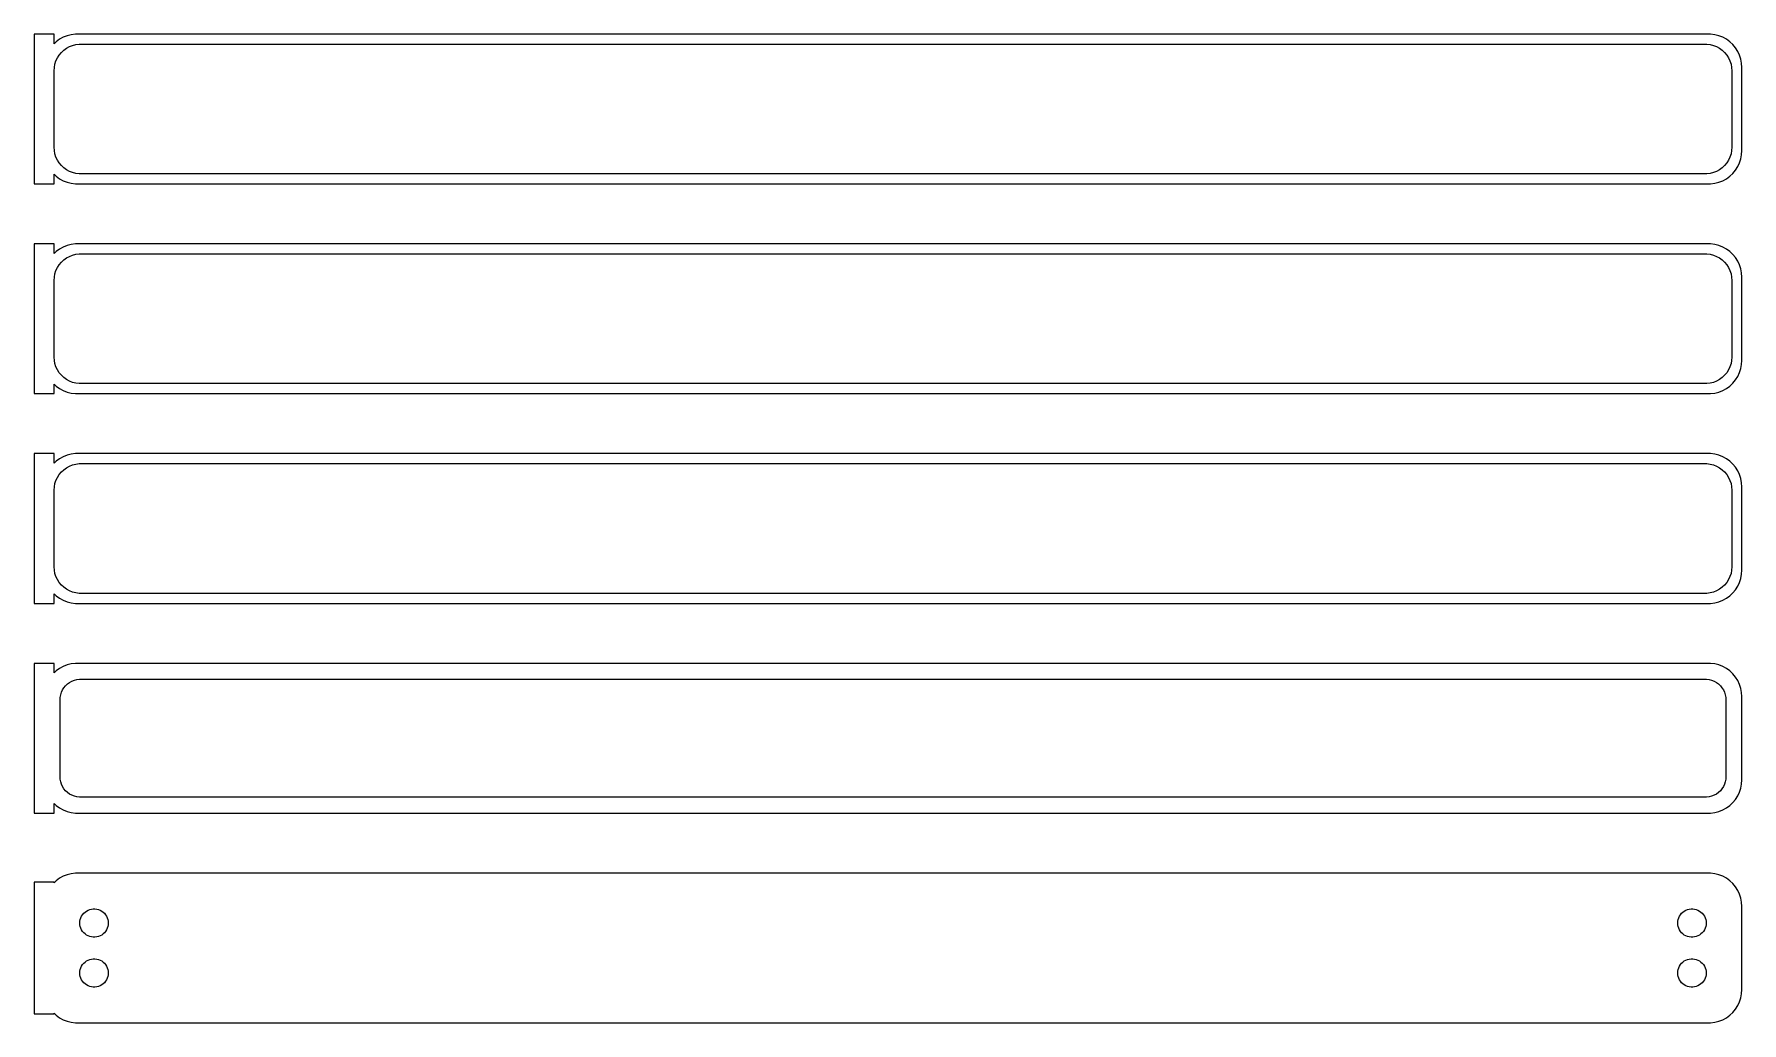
# Model space of a CAD drawing. Header units: metres. Extents: x -129 to 128, y 146 to 295.
import ezdxf

# ---------------------------------------------------------------- set-up
doc = ezdxf.new("R2010")
doc.units = ezdxf.units.M

msp = doc.modelspace()

# ---------------------------------------------------------------- linework, layer by layer
for p, q in [((-126, 294.74), (-129, 294.74)), ((-129, 294.74), (-129, 272.26)), ((-126, 293.309), (-126, 294.74)), ((-125.687, 293.603), (-126, 293.309)), ((-125.179, 293.972), (-125.687, 293.603)), ((-124.629, 294.274), (-125.179, 293.972)), ((-124.045, 294.505), (-124.629, 294.274)), ((-124.55, 292.332), (-124.143, 292.627)), ((-124.143, 292.627), (-123.703, 292.869)), ((-123.437, 294.661), (-124.045, 294.505)), ((-123.703, 292.869), (-123.236, 293.054)), ((-122.814, 294.74), (-123.437, 294.661)), ((-123.236, 293.054), (-122.75, 293.179)), ((122.814, 294.74), (-122.814, 294.74)), ((-122.75, 293.179), (-122.251, 293.242)), ((-122.251, 293.242), (122.251, 293.242)), ((122.251, 293.242), (122.75, 293.179)), ((122.75, 293.179), (123.236, 293.054)), ((123.437, 294.661), (122.814, 294.74)), ((123.236, 293.054), (123.703, 292.869)), ((124.045, 294.505), (123.437, 294.661)), ((123.703, 292.869), (124.143, 292.627)), ((124.629, 294.274), (124.045, 294.505)), ((124.143, 292.627), (124.55, 292.332)), ((125.179, 293.972), (124.629, 294.274)), ((125.687, 293.603), (125.179, 293.972)), ((126.145, 293.173), (125.687, 293.603)), ((126.545, 292.689), (126.145, 293.173)), ((126.882, 292.159), (126.545, 292.689)), ((-125.968, 289.751), (-125.874, 290.245)), ((-125.874, 290.245), (-125.719, 290.722)), ((-125.719, 290.722), (-125.505, 291.177)), ((-125.505, 291.177), (-125.236, 291.601)), ((-125.236, 291.601), (-124.916, 291.988)), ((-124.916, 291.988), (-124.55, 292.332)), ((124.55, 292.332), (124.916, 291.988)), ((124.916, 291.988), (125.236, 291.601)), ((125.236, 291.601), (125.505, 291.177)), ((125.505, 291.177), (125.719, 290.722)), ((125.719, 290.722), (125.874, 290.245)), ((125.874, 290.245), (125.968, 289.751)), ((127.149, 291.591), (126.882, 292.159)), ((127.343, 290.993), (127.149, 291.591)), ((127.461, 290.377), (127.343, 290.993)), ((127.5, 289.75), (127.461, 290.377)), ((-126, 289.25), (-125.968, 289.751)), ((-126, 277.75), (-126, 289.25)), ((125.968, 289.751), (126, 289.25)), ((126, 289.25), (126, 277.75)), ((127.5, 277.25), (127.5, 289.75)), ((-125.968, 277.249), (-126, 277.75)), ((-125.874, 276.755), (-125.968, 277.249)), ((125.968, 277.249), (125.874, 276.755)), ((126, 277.75), (125.968, 277.249)), ((127.461, 276.623), (127.5, 277.25)), ((-125.719, 276.278), (-125.874, 276.755)), ((-125.505, 275.823), (-125.719, 276.278)), ((-125.236, 275.399), (-125.505, 275.823)), ((-124.916, 275.012), (-125.236, 275.399)), ((-124.55, 274.668), (-124.916, 275.012)), ((-124.143, 274.373), (-124.55, 274.668)), ((124.55, 274.668), (124.143, 274.373)), ((124.916, 275.012), (124.55, 274.668)), ((125.236, 275.399), (124.916, 275.012)), ((125.505, 275.823), (125.236, 275.399)), ((125.719, 276.278), (125.505, 275.823)), ((125.874, 276.755), (125.719, 276.278)), ((126.545, 274.311), (126.882, 274.841)), ((126.882, 274.841), (127.149, 275.409)), ((127.149, 275.409), (127.343, 276.007)), ((127.343, 276.007), (127.461, 276.623)), ((-129, 272.26), (-126, 272.26)), ((-126, 273.691), (-125.687, 273.397)), ((-126, 272.26), (-126, 273.691)), ((-125.687, 273.397), (-125.179, 273.028)), ((-125.179, 273.028), (-124.629, 272.726)), ((-124.629, 272.726), (-124.045, 272.495)), ((-123.703, 274.131), (-124.143, 274.373)), ((-124.045, 272.495), (-123.437, 272.339)), ((-123.236, 273.946), (-123.703, 274.131)), ((-123.437, 272.339), (-122.814, 272.26)), ((-122.75, 273.821), (-123.236, 273.946)), ((-122.814, 272.26), (122.814, 272.26)), ((-122.251, 273.758), (-122.75, 273.821)), ((122.251, 273.758), (-122.251, 273.758)), ((122.75, 273.821), (122.251, 273.758)), ((123.236, 273.946), (122.75, 273.821)), ((122.814, 272.26), (123.437, 272.339)), ((123.703, 274.131), (123.236, 273.946)), ((123.437, 272.339), (124.045, 272.495)), ((124.143, 274.373), (123.703, 274.131)), ((124.045, 272.495), (124.629, 272.726)), ((124.629, 272.726), (125.179, 273.028)), ((125.179, 273.028), (125.687, 273.397)), ((125.687, 273.397), (126.145, 273.827)), ((126.145, 273.827), (126.545, 274.311)), ((-126, 263.24), (-129, 263.24)), ((-129, 263.24), (-129, 240.76)), ((-126, 261.809), (-126, 263.24)), ((-125.687, 262.103), (-126, 261.809)), ((-125.179, 262.472), (-125.687, 262.103)), ((-124.629, 262.774), (-125.179, 262.472)), ((-124.045, 263.005), (-124.629, 262.774)), ((-123.437, 263.161), (-124.045, 263.005)), ((-122.814, 263.24), (-123.437, 263.161)), ((-123.236, 261.554), (-122.75, 261.679)), ((122.814, 263.24), (-122.814, 263.24)), ((-122.75, 261.679), (-122.251, 261.742)), ((-122.251, 261.742), (122.251, 261.742)), ((122.251, 261.742), (122.75, 261.679)), ((122.75, 261.679), (123.236, 261.554)), ((123.437, 263.161), (122.814, 263.24)), ((124.045, 263.005), (123.437, 263.161)), ((124.629, 262.774), (124.045, 263.005)), ((125.179, 262.472), (124.629, 262.774)), ((125.687, 262.103), (125.179, 262.472)), ((126.145, 261.673), (125.687, 262.103)), ((126.545, 261.189), (126.145, 261.673)), ((-125.874, 258.745), (-125.719, 259.222)), ((-125.719, 259.222), (-125.505, 259.677)), ((-125.505, 259.677), (-125.236, 260.101)), ((-125.236, 260.101), (-124.916, 260.488)), ((-124.916, 260.488), (-124.55, 260.832)), ((-124.55, 260.832), (-124.143, 261.127)), ((-124.143, 261.127), (-123.703, 261.369)), ((-123.703, 261.369), (-123.236, 261.554)), ((123.236, 261.554), (123.703, 261.369)), ((123.703, 261.369), (124.143, 261.127)), ((124.143, 261.127), (124.55, 260.832)), ((124.55, 260.832), (124.916, 260.488)), ((124.916, 260.488), (125.236, 260.101)), ((125.236, 260.101), (125.505, 259.677)), ((125.505, 259.677), (125.719, 259.222)), ((125.719, 259.222), (125.874, 258.745)), ((126.882, 260.659), (126.545, 261.189)), ((127.149, 260.091), (126.882, 260.659)), ((127.343, 259.493), (127.149, 260.091)), ((127.461, 258.877), (127.343, 259.493)), ((-126, 257.75), (-125.968, 258.251)), ((-126, 246.25), (-126, 257.75)), ((-125.968, 258.251), (-125.874, 258.745)), ((125.874, 258.745), (125.968, 258.251)), ((125.968, 258.251), (126, 257.75)), ((126, 257.75), (126, 246.25)), ((127.5, 258.25), (127.461, 258.877)), ((127.5, 245.75), (127.5, 258.25)), ((-125.968, 245.749), (-126, 246.25)), ((126, 246.25), (125.968, 245.749)), ((-125.874, 245.255), (-125.968, 245.749)), ((-125.719, 244.778), (-125.874, 245.255)), ((-125.505, 244.323), (-125.719, 244.778)), ((-125.236, 243.899), (-125.505, 244.323)), ((-124.916, 243.512), (-125.236, 243.899)), ((125.236, 243.899), (124.916, 243.512)), ((125.505, 244.323), (125.236, 243.899)), ((125.719, 244.778), (125.505, 244.323)), ((125.874, 245.255), (125.719, 244.778)), ((125.968, 245.749), (125.874, 245.255)), ((126.882, 243.341), (127.149, 243.909)), ((127.149, 243.909), (127.343, 244.507)), ((127.343, 244.507), (127.461, 245.123)), ((127.461, 245.123), (127.5, 245.75)), ((-126, 242.191), (-125.687, 241.897)), ((-126, 240.76), (-126, 242.191)), ((-125.687, 241.897), (-125.179, 241.528)), ((-125.179, 241.528), (-124.629, 241.226)), ((-124.55, 243.168), (-124.916, 243.512)), ((-124.629, 241.226), (-124.045, 240.995)), ((-124.143, 242.873), (-124.55, 243.168)), ((-123.703, 242.631), (-124.143, 242.873)), ((-123.236, 242.446), (-123.703, 242.631)), ((-122.75, 242.321), (-123.236, 242.446)), ((-122.251, 242.258), (-122.75, 242.321)), ((122.251, 242.258), (-122.251, 242.258)), ((122.75, 242.321), (122.251, 242.258)), ((123.236, 242.446), (122.75, 242.321)), ((123.703, 242.631), (123.236, 242.446)), ((124.143, 242.873), (123.703, 242.631)), ((124.045, 240.995), (124.629, 241.226)), ((124.55, 243.168), (124.143, 242.873)), ((124.916, 243.512), (124.55, 243.168)), ((124.629, 241.226), (125.179, 241.528)), ((125.179, 241.528), (125.687, 241.897)), ((125.687, 241.897), (126.145, 242.327)), ((126.145, 242.327), (126.545, 242.811)), ((126.545, 242.811), (126.882, 243.341)), ((-129, 240.76), (-126, 240.76)), ((-124.045, 240.995), (-123.437, 240.839)), ((-123.437, 240.839), (-122.814, 240.76)), ((-122.814, 240.76), (122.814, 240.76)), ((122.814, 240.76), (123.437, 240.839)), ((123.437, 240.839), (124.045, 240.995)), ((-126, 231.74), (-129, 231.74)), ((-129, 231.74), (-129, 209.26)), ((-126, 230.309), (-126, 231.74)), ((-125.179, 230.972), (-125.687, 230.603)), ((-124.629, 231.274), (-125.179, 230.972)), ((-124.045, 231.505), (-124.629, 231.274)), ((-123.437, 231.661), (-124.045, 231.505)), ((-122.814, 231.74), (-123.437, 231.661)), ((122.814, 231.74), (-122.814, 231.74)), ((123.437, 231.661), (122.814, 231.74)), ((124.045, 231.505), (123.437, 231.661)), ((124.629, 231.274), (124.045, 231.505)), ((125.179, 230.972), (124.629, 231.274)), ((125.687, 230.603), (125.179, 230.972)), ((-125.687, 230.603), (-126, 230.309)), ((-125.505, 228.177), (-125.236, 228.601)), ((-125.236, 228.601), (-124.916, 228.988)), ((-124.916, 228.988), (-124.55, 229.332)), ((-124.55, 229.332), (-124.143, 229.627)), ((-124.143, 229.627), (-123.703, 229.869)), ((-123.703, 229.869), (-123.236, 230.054)), ((-123.236, 230.054), (-122.75, 230.179)), ((-122.75, 230.179), (-122.251, 230.242)), ((-122.251, 230.242), (122.251, 230.242)), ((122.251, 230.242), (122.75, 230.179)), ((122.75, 230.179), (123.236, 230.054)), ((123.236, 230.054), (123.703, 229.869)), ((123.703, 229.869), (124.143, 229.627)), ((124.143, 229.627), (124.55, 229.332)), ((124.55, 229.332), (124.916, 228.988)), ((124.916, 228.988), (125.236, 228.601)), ((125.236, 228.601), (125.505, 228.177)), ((126.145, 230.173), (125.687, 230.603)), ((126.545, 229.689), (126.145, 230.173)), ((126.882, 229.159), (126.545, 229.689)), ((127.149, 228.591), (126.882, 229.159)), ((127.343, 227.993), (127.149, 228.591)), ((-126, 226.25), (-125.968, 226.751)), ((-126, 214.75), (-126, 226.25)), ((-125.968, 226.751), (-125.874, 227.245)), ((-125.874, 227.245), (-125.719, 227.722)), ((-125.719, 227.722), (-125.505, 228.177)), ((125.505, 228.177), (125.719, 227.722)), ((125.719, 227.722), (125.874, 227.245)), ((125.874, 227.245), (125.968, 226.751)), ((125.968, 226.751), (126, 226.25)), ((126, 226.25), (126, 214.75)), ((127.461, 227.377), (127.343, 227.993)), ((127.5, 226.75), (127.461, 227.377)), ((127.5, 214.25), (127.5, 226.75)), ((-125.968, 214.249), (-126, 214.75)), ((-125.874, 213.755), (-125.968, 214.249)), ((-125.719, 213.278), (-125.874, 213.755)), ((-125.505, 212.823), (-125.719, 213.278)), ((125.719, 213.278), (125.505, 212.823)), ((125.874, 213.755), (125.719, 213.278)), ((125.968, 214.249), (125.874, 213.755)), ((126, 214.75), (125.968, 214.249)), ((127.149, 212.409), (127.343, 213.007)), ((127.343, 213.007), (127.461, 213.623)), ((127.461, 213.623), (127.5, 214.25)), ((-126, 210.691), (-125.687, 210.397)), ((-126, 209.26), (-126, 210.691)), ((-125.687, 210.397), (-125.179, 210.028)), ((-125.236, 212.399), (-125.505, 212.823)), ((-124.916, 212.012), (-125.236, 212.399)), ((-124.55, 211.668), (-124.916, 212.012)), ((-124.143, 211.373), (-124.55, 211.668)), ((-123.703, 211.131), (-124.143, 211.373)), ((-123.236, 210.946), (-123.703, 211.131)), ((-122.75, 210.821), (-123.236, 210.946)), ((-122.251, 210.758), (-122.75, 210.821)), ((122.251, 210.758), (-122.251, 210.758)), ((122.75, 210.821), (122.251, 210.758)), ((123.236, 210.946), (122.75, 210.821)), ((123.703, 211.131), (123.236, 210.946)), ((124.143, 211.373), (123.703, 211.131)), ((124.55, 211.668), (124.143, 211.373)), ((124.916, 212.012), (124.55, 211.668)), ((125.236, 212.399), (124.916, 212.012)), ((125.179, 210.028), (125.687, 210.397)), ((125.505, 212.823), (125.236, 212.399)), ((125.687, 210.397), (126.145, 210.827)), ((126.145, 210.827), (126.545, 211.311)), ((126.545, 211.311), (126.882, 211.841)), ((126.882, 211.841), (127.149, 212.409)), ((-129, 209.26), (-126, 209.26)), ((-125.179, 210.028), (-124.629, 209.726)), ((-124.629, 209.726), (-124.045, 209.495)), ((-124.045, 209.495), (-123.437, 209.339)), ((-123.437, 209.339), (-122.814, 209.26)), ((-122.814, 209.26), (122.814, 209.26)), ((122.814, 209.26), (123.437, 209.339)), ((123.437, 209.339), (124.045, 209.495)), ((124.045, 209.495), (124.629, 209.726)), ((124.629, 209.726), (125.179, 210.028)), ((-126, 200.229), (-129, 200.229)), ((-129, 200.229), (-129, 177.771)), ((-126, 198.809), (-126, 200.229)), ((-123.437, 200.161), (-124.045, 200.005)), ((-122.814, 200.24), (-123.437, 200.161)), ((122.814, 200.24), (-122.814, 200.24)), ((123.437, 200.161), (122.814, 200.24)), ((124.045, 200.005), (123.437, 200.161)), ((-125.687, 199.103), (-126, 198.809)), ((-125.179, 199.472), (-125.687, 199.103)), ((-124.629, 199.774), (-125.179, 199.472)), ((-124.045, 200.005), (-124.629, 199.774)), ((-123.668, 197.378), (-123.325, 197.567)), ((-123.325, 197.567), (-122.962, 197.711)), ((-122.962, 197.711), (-122.583, 197.808)), ((-122.583, 197.808), (-122.195, 197.857)), ((-122.195, 197.857), (122.195, 197.857)), ((122.195, 197.857), (122.583, 197.808)), ((122.583, 197.808), (122.962, 197.711)), ((122.962, 197.711), (123.325, 197.567)), ((123.325, 197.567), (123.668, 197.378)), ((124.629, 199.774), (124.045, 200.005)), ((125.179, 199.472), (124.629, 199.774)), ((125.687, 199.103), (125.179, 199.472)), ((126.145, 198.673), (125.687, 199.103)), ((126.545, 198.189), (126.145, 198.673)), ((126.882, 197.659), (126.545, 198.189)), ((127.149, 197.091), (126.882, 197.659)), ((-125.113, 194.75), (-125.088, 195.14)), ((-125.088, 195.14), (-125.015, 195.524)), ((-125.015, 195.524), (-124.894, 195.896)), ((-124.894, 195.896), (-124.728, 196.25)), ((-124.728, 196.25), (-124.518, 196.58)), ((-124.518, 196.58), (-124.269, 196.881)), ((-124.269, 196.881), (-123.984, 197.149)), ((-123.984, 197.149), (-123.668, 197.378)), ((123.668, 197.378), (123.984, 197.149)), ((123.984, 197.149), (124.269, 196.881)), ((124.269, 196.881), (124.518, 196.58)), ((124.518, 196.58), (124.728, 196.25)), ((124.728, 196.25), (124.894, 195.896)), ((124.894, 195.896), (125.015, 195.524)), ((125.015, 195.524), (125.088, 195.14)), ((125.088, 195.14), (125.113, 194.75)), ((127.343, 196.493), (127.149, 197.091)), ((127.461, 195.877), (127.343, 196.493)), ((127.5, 195.25), (127.461, 195.877)), ((127.5, 182.75), (127.5, 195.25)), ((-125.113, 183.25), (-125.113, 194.75)), ((125.113, 194.75), (125.113, 183.25)), ((-125.088, 182.86), (-125.113, 183.25)), ((-125.015, 182.476), (-125.088, 182.86)), ((-124.894, 182.104), (-125.015, 182.476)), ((125.015, 182.476), (124.894, 182.104)), ((125.088, 182.86), (125.015, 182.476)), ((125.113, 183.25), (125.088, 182.86)), ((127.343, 181.507), (127.461, 182.123)), ((127.461, 182.123), (127.5, 182.75)), ((-124.728, 181.75), (-124.894, 182.104)), ((-124.518, 181.42), (-124.728, 181.75)), ((-124.269, 181.119), (-124.518, 181.42)), ((-123.984, 180.851), (-124.269, 181.119)), ((-123.668, 180.622), (-123.984, 180.851)), ((-123.325, 180.433), (-123.668, 180.622)), ((-122.962, 180.289), (-123.325, 180.433)), ((-122.583, 180.192), (-122.962, 180.289)), ((-122.195, 180.143), (-122.583, 180.192)), ((122.195, 180.143), (-122.195, 180.143)), ((122.583, 180.192), (122.195, 180.143)), ((122.962, 180.289), (122.583, 180.192)), ((123.325, 180.433), (122.962, 180.289)), ((123.668, 180.622), (123.325, 180.433)), ((123.984, 180.851), (123.668, 180.622)), ((124.269, 181.119), (123.984, 180.851)), ((124.518, 181.42), (124.269, 181.119)), ((124.728, 181.75), (124.518, 181.42)), ((124.894, 182.104), (124.728, 181.75)), ((126.145, 179.327), (126.545, 179.811)), ((126.545, 179.811), (126.882, 180.341)), ((126.882, 180.341), (127.149, 180.909)), ((127.149, 180.909), (127.343, 181.507)), ((-129, 177.771), (-126, 177.771)), ((-126, 177.771), (-126, 179.191)), ((-126, 179.191), (-125.687, 178.897)), ((-125.687, 178.897), (-125.179, 178.528)), ((-125.179, 178.528), (-124.629, 178.226)), ((-124.629, 178.226), (-124.045, 177.995)), ((-124.045, 177.995), (-123.437, 177.839)), ((-123.437, 177.839), (-122.814, 177.76)), ((-122.814, 177.76), (122.814, 177.76)), ((122.814, 177.76), (123.437, 177.839)), ((123.437, 177.839), (124.045, 177.995)), ((124.045, 177.995), (124.629, 178.226)), ((124.629, 178.226), (125.179, 178.528)), ((125.179, 178.528), (125.687, 178.897)), ((125.687, 178.897), (126.145, 179.327)), ((-126, 167.403), (-129, 167.403)), ((-129, 167.403), (-129, 147.597)), ((-125.687, 167.603), (-126, 167.309)), ((-126, 167.309), (-126, 167.403)), ((-125.179, 167.972), (-125.687, 167.603)), ((-124.629, 168.274), (-125.179, 167.972)), ((-124.045, 168.505), (-124.629, 168.274)), ((-123.437, 168.661), (-124.045, 168.505)), ((-122.814, 168.74), (-123.437, 168.661)), ((122.814, 168.74), (-122.814, 168.74)), ((123.437, 168.661), (122.814, 168.74)), ((124.045, 168.505), (123.437, 168.661)), ((124.629, 168.274), (124.045, 168.505)), ((125.179, 167.972), (124.629, 168.274)), ((125.687, 167.603), (125.179, 167.972)), ((126.145, 167.173), (125.687, 167.603)), ((126.545, 166.689), (126.145, 167.173)), ((126.882, 166.159), (126.545, 166.689)), ((127.149, 165.591), (126.882, 166.159)), ((127.343, 164.993), (127.149, 165.591)), ((127.461, 164.377), (127.343, 164.993)), ((127.5, 163.75), (127.461, 164.377)), ((-122.118, 161.518), (-122.068, 161.781)), ((-122.068, 161.781), (-121.985, 162.036)), ((-121.985, 162.036), (-121.871, 162.279)), ((-121.871, 162.279), (-121.727, 162.505)), ((-121.727, 162.505), (-121.557, 162.712)), ((-121.557, 162.712), (-121.361, 162.895)), ((-121.361, 162.895), (-121.144, 163.053)), ((-121.144, 163.053), (-120.909, 163.182)), ((-120.909, 163.182), (-120.66, 163.281)), ((-120.66, 163.281), (-120.4, 163.347)), ((-120.4, 163.347), (-120.134, 163.381)), ((-120.134, 163.381), (-119.866, 163.381)), ((-119.866, 163.381), (-119.6, 163.347)), ((-119.6, 163.347), (-119.34, 163.281)), ((-119.34, 163.281), (-119.091, 163.182)), ((-119.091, 163.182), (-118.856, 163.053)), ((-118.856, 163.053), (-118.639, 162.895)), ((-118.639, 162.895), (-118.443, 162.712)), ((-118.443, 162.712), (-118.273, 162.505)), ((-118.273, 162.505), (-118.129, 162.279)), ((-118.129, 162.279), (-118.015, 162.036)), ((-118.015, 162.036), (-117.932, 161.781)), ((-117.932, 161.781), (-117.882, 161.518)), ((117.882, 161.518), (117.932, 161.781)), ((117.932, 161.781), (118.015, 162.036)), ((118.015, 162.036), (118.129, 162.279)), ((118.129, 162.279), (118.273, 162.505)), ((118.273, 162.505), (118.443, 162.712)), ((118.443, 162.712), (118.639, 162.895)), ((118.639, 162.895), (118.856, 163.053)), ((118.856, 163.053), (119.091, 163.182)), ((119.091, 163.182), (119.34, 163.281)), ((119.34, 163.281), (119.6, 163.347)), ((119.6, 163.347), (119.866, 163.381)), ((119.866, 163.381), (120.134, 163.381)), ((120.134, 163.381), (120.4, 163.347)), ((120.4, 163.347), (120.66, 163.281)), ((120.66, 163.281), (120.909, 163.182)), ((120.909, 163.182), (121.144, 163.053)), ((121.144, 163.053), (121.361, 162.895)), ((121.361, 162.895), (121.557, 162.712)), ((121.557, 162.712), (121.727, 162.505)), ((121.727, 162.505), (121.871, 162.279)), ((121.871, 162.279), (121.985, 162.036)), ((121.985, 162.036), (122.068, 161.781)), ((122.068, 161.781), (122.118, 161.518)), ((127.5, 151.25), (127.5, 163.75)), ((-122.135, 161.25), (-122.118, 161.518)), ((-122.118, 160.982), (-122.135, 161.25)), ((-122.068, 160.719), (-122.118, 160.982)), ((-121.985, 160.464), (-122.068, 160.719)), ((-121.871, 160.221), (-121.985, 160.464)), ((-121.727, 159.995), (-121.871, 160.221)), ((-121.557, 159.788), (-121.727, 159.995)), ((-121.361, 159.605), (-121.557, 159.788)), ((-121.144, 159.447), (-121.361, 159.605)), ((-120.909, 159.318), (-121.144, 159.447)), ((-120.66, 159.219), (-120.909, 159.318)), ((-120.4, 159.153), (-120.66, 159.219)), ((-120.134, 159.119), (-120.4, 159.153)), ((-119.866, 159.119), (-120.134, 159.119)), ((-119.6, 159.153), (-119.866, 159.119)), ((-119.34, 159.219), (-119.6, 159.153)), ((-119.091, 159.318), (-119.34, 159.219)), ((-118.856, 159.447), (-119.091, 159.318)), ((-118.639, 159.605), (-118.856, 159.447)), ((-118.443, 159.788), (-118.639, 159.605)), ((-118.273, 159.995), (-118.443, 159.788)), ((-118.129, 160.221), (-118.273, 159.995)), ((-118.015, 160.464), (-118.129, 160.221)), ((-117.932, 160.719), (-118.015, 160.464)), ((-117.882, 160.982), (-117.932, 160.719)), ((-117.882, 161.518), (-117.865, 161.25)), ((-117.865, 161.25), (-117.882, 160.982)), ((117.865, 161.25), (117.882, 161.518)), ((117.882, 160.982), (117.865, 161.25)), ((117.932, 160.719), (117.882, 160.982)), ((118.015, 160.464), (117.932, 160.719)), ((118.129, 160.221), (118.015, 160.464)), ((118.273, 159.995), (118.129, 160.221)), ((118.443, 159.788), (118.273, 159.995)), ((118.639, 159.605), (118.443, 159.788)), ((118.856, 159.447), (118.639, 159.605)), ((119.091, 159.318), (118.856, 159.447)), ((119.34, 159.219), (119.091, 159.318)), ((119.6, 159.153), (119.34, 159.219)), ((119.866, 159.119), (119.6, 159.153)), ((120.134, 159.119), (119.866, 159.119)), ((120.4, 159.153), (120.134, 159.119)), ((120.66, 159.219), (120.4, 159.153)), ((120.909, 159.318), (120.66, 159.219)), ((121.144, 159.447), (120.909, 159.318)), ((121.361, 159.605), (121.144, 159.447)), ((121.557, 159.788), (121.361, 159.605)), ((121.727, 159.995), (121.557, 159.788)), ((121.871, 160.221), (121.727, 159.995)), ((121.985, 160.464), (121.871, 160.221)), ((122.068, 160.719), (121.985, 160.464)), ((122.118, 160.982), (122.068, 160.719)), ((122.118, 161.518), (122.135, 161.25)), ((122.135, 161.25), (122.118, 160.982)), ((-122.135, 153.75), (-122.118, 154.018)), ((-122.118, 154.018), (-122.068, 154.281)), ((-122.068, 154.281), (-121.985, 154.536)), ((-121.985, 154.536), (-121.871, 154.779)), ((-121.871, 154.779), (-121.727, 155.005)), ((-121.727, 155.005), (-121.557, 155.212)), ((-121.557, 155.212), (-121.361, 155.395)), ((-121.361, 155.395), (-121.144, 155.553)), ((-121.144, 155.553), (-120.909, 155.682)), ((-120.909, 155.682), (-120.66, 155.781)), ((-120.66, 155.781), (-120.4, 155.847)), ((-120.4, 155.847), (-120.134, 155.881)), ((-120.134, 155.881), (-119.866, 155.881)), ((-119.866, 155.881), (-119.6, 155.847)), ((-119.6, 155.847), (-119.34, 155.781)), ((-119.34, 155.781), (-119.091, 155.682)), ((-119.091, 155.682), (-118.856, 155.553)), ((-118.856, 155.553), (-118.639, 155.395)), ((-118.639, 155.395), (-118.443, 155.212)), ((-118.443, 155.212), (-118.273, 155.005)), ((-118.273, 155.005), (-118.129, 154.779)), ((-118.129, 154.779), (-118.015, 154.536)), ((-118.015, 154.536), (-117.932, 154.281)), ((-117.932, 154.281), (-117.882, 154.018)), ((-117.882, 154.018), (-117.865, 153.75)), ((117.865, 153.75), (117.882, 154.018)), ((117.882, 154.018), (117.932, 154.281)), ((117.932, 154.281), (118.015, 154.536)), ((118.015, 154.536), (118.129, 154.779)), ((118.129, 154.779), (118.273, 155.005)), ((118.273, 155.005), (118.443, 155.212)), ((118.443, 155.212), (118.639, 155.395)), ((118.639, 155.395), (118.856, 155.553)), ((118.856, 155.553), (119.091, 155.682)), ((119.091, 155.682), (119.34, 155.781)), ((119.34, 155.781), (119.6, 155.847)), ((119.6, 155.847), (119.866, 155.881)), ((119.866, 155.881), (120.134, 155.881)), ((120.134, 155.881), (120.4, 155.847)), ((120.4, 155.847), (120.66, 155.781)), ((120.66, 155.781), (120.909, 155.682)), ((120.909, 155.682), (121.144, 155.553)), ((121.144, 155.553), (121.361, 155.395)), ((121.361, 155.395), (121.557, 155.212)), ((121.557, 155.212), (121.727, 155.005)), ((121.727, 155.005), (121.871, 154.779)), ((121.871, 154.779), (121.985, 154.536)), ((121.985, 154.536), (122.068, 154.281)), ((122.068, 154.281), (122.118, 154.018)), ((122.118, 154.018), (122.135, 153.75)), ((-122.118, 153.482), (-122.135, 153.75)), ((-122.068, 153.219), (-122.118, 153.482)), ((-121.985, 152.964), (-122.068, 153.219)), ((-121.871, 152.721), (-121.985, 152.964)), ((-121.727, 152.495), (-121.871, 152.721)), ((-121.557, 152.288), (-121.727, 152.495)), ((-121.361, 152.105), (-121.557, 152.288)), ((-121.144, 151.947), (-121.361, 152.105)), ((-120.909, 151.818), (-121.144, 151.947)), ((-120.66, 151.719), (-120.909, 151.818)), ((-120.4, 151.653), (-120.66, 151.719)), ((-120.134, 151.619), (-120.4, 151.653)), ((-119.866, 151.619), (-120.134, 151.619)), ((-119.6, 151.653), (-119.866, 151.619)), ((-119.34, 151.719), (-119.6, 151.653)), ((-119.091, 151.818), (-119.34, 151.719)), ((-118.856, 151.947), (-119.091, 151.818)), ((-118.639, 152.105), (-118.856, 151.947)), ((-118.443, 152.288), (-118.639, 152.105)), ((-118.273, 152.495), (-118.443, 152.288)), ((-118.129, 152.721), (-118.273, 152.495)), ((-118.015, 152.964), (-118.129, 152.721)), ((-117.932, 153.219), (-118.015, 152.964)), ((-117.882, 153.482), (-117.932, 153.219)), ((-117.865, 153.75), (-117.882, 153.482)), ((117.882, 153.482), (117.865, 153.75)), ((117.932, 153.219), (117.882, 153.482)), ((118.015, 152.964), (117.932, 153.219)), ((118.129, 152.721), (118.015, 152.964)), ((118.273, 152.495), (118.129, 152.721)), ((118.443, 152.288), (118.273, 152.495)), ((118.639, 152.105), (118.443, 152.288)), ((118.856, 151.947), (118.639, 152.105)), ((119.091, 151.818), (118.856, 151.947)), ((119.34, 151.719), (119.091, 151.818)), ((119.6, 151.653), (119.34, 151.719)), ((119.866, 151.619), (119.6, 151.653)), ((120.134, 151.619), (119.866, 151.619)), ((120.4, 151.653), (120.134, 151.619)), ((120.66, 151.719), (120.4, 151.653)), ((120.909, 151.818), (120.66, 151.719)), ((121.144, 151.947), (120.909, 151.818)), ((121.361, 152.105), (121.144, 151.947)), ((121.557, 152.288), (121.361, 152.105)), ((121.727, 152.495), (121.557, 152.288)), ((121.871, 152.721), (121.727, 152.495)), ((121.985, 152.964), (121.871, 152.721)), ((122.068, 153.219), (121.985, 152.964)), ((122.118, 153.482), (122.068, 153.219)), ((122.135, 153.75), (122.118, 153.482)), ((126.545, 148.311), (126.882, 148.841)), ((126.882, 148.841), (127.149, 149.409)), ((127.149, 149.409), (127.343, 150.007)), ((127.343, 150.007), (127.461, 150.623)), ((127.461, 150.623), (127.5, 151.25)), ((-129, 147.597), (-126, 147.597)), ((-126, 147.597), (-126, 147.691)), ((-126, 147.691), (-125.687, 147.397)), ((-125.687, 147.397), (-125.179, 147.028)), ((-125.179, 147.028), (-124.629, 146.726)), ((-124.629, 146.726), (-124.045, 146.495)), ((-124.045, 146.495), (-123.437, 146.339)), ((-123.437, 146.339), (-122.814, 146.26)), ((-122.814, 146.26), (122.814, 146.26)), ((122.814, 146.26), (123.437, 146.339)), ((123.437, 146.339), (124.045, 146.495)), ((124.045, 146.495), (124.629, 146.726)), ((124.629, 146.726), (125.179, 147.028)), ((125.179, 147.028), (125.687, 147.397)), ((125.687, 147.397), (126.145, 147.827)), ((126.145, 147.827), (126.545, 148.311))]:
    msp.add_line(p, q)

doc.saveas('drawing.dxf')
